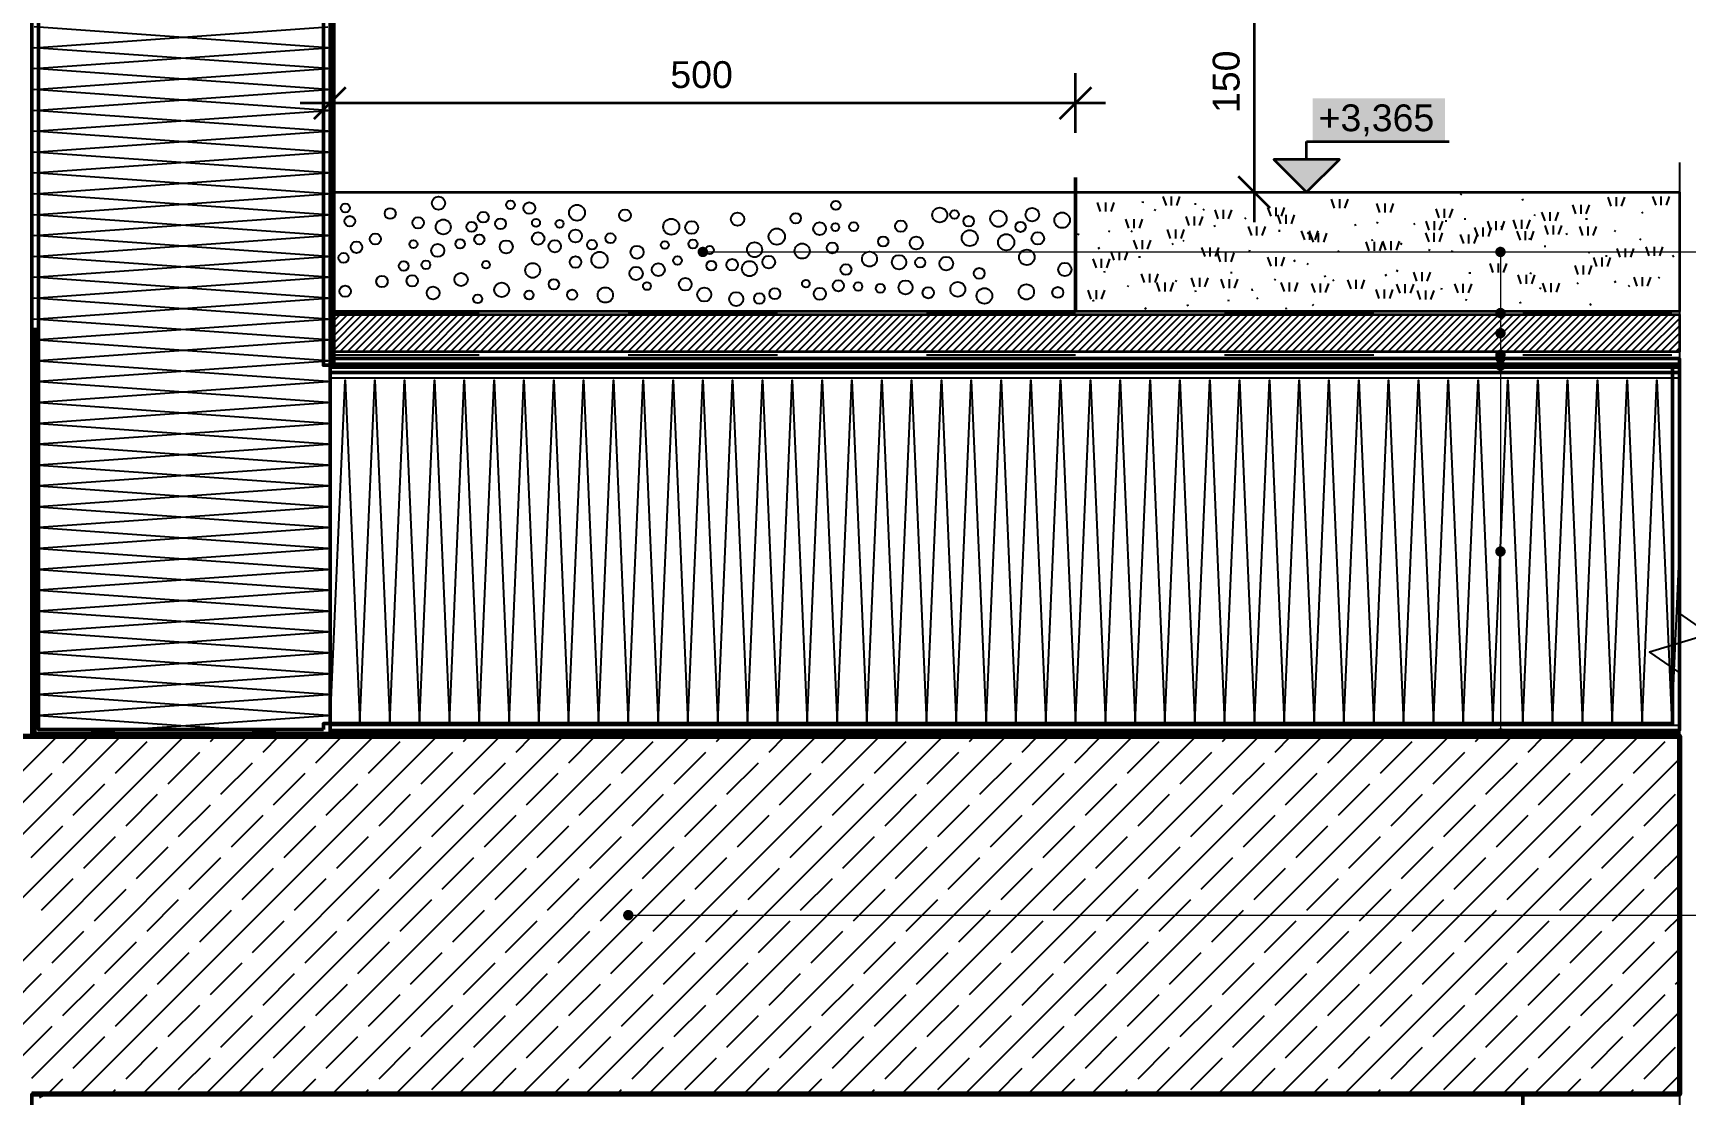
# Model space of a CAD drawing. Header units: metres. Extents: x -0.4 to 46.8, y -1.3 to 1.1.
# Drawn here: x 0.196 to 1.304, y -0.241 to 0.472 of the extents above; entities that cross this region are included whole.
import ezdxf

# ---------------------------------------------------------------- set-up
doc = ezdxf.new("R2010")
doc.units = ezdxf.units.M
for name, pattern in [('HYDRO_OKNA', [4.5, 1.5, -3]), ('KRESKOWA_DROBNA', [3.15, 2.1, -1.05]), ('PUNKTOWA_KROTKA', [6.3, 4.2, -1.05, 0, -1.05])]:
    doc.linetypes.add(name, pattern=pattern)
for name, color, linetype, lineweight, true_color in [('A-DET-HYDRO', 5, 'Continuous', 50, 0x1565c0), ('A-DET-IZOL', 30, 'Continuous', 35, 0xef6c00), ('A-DET-MEMBRANY', 8, 'PUNKTOWA_KROTKA', 25, 0x455a64), ('A-DET-PARO', 6, 'Continuous', 35, 0x7b1fa2)]:
    doc.layers.add(name, color=color, linetype=linetype, lineweight=lineweight, true_color=true_color)
for name, color, linetype, lineweight in [('A-DET-PRZERWA', 8, 'Continuous', 25), ('A-IZOL-WODNA', 5, 'Continuous', 100), ('A-KRESKOWANIE', 8, 'Continuous', 18), ('A-MASKA', 7, 'Continuous', 18), ('A-OPISY', 2, 'Continuous', 25), ('A-RZEDNE', 1, 'Continuous', 25), ('A-SCIANY-IZOL', 4, 'Continuous', 35), ('A-SCIANY-KONSTR', 7, 'Continuous', 50), ('A-WARSTWY', 8, 'Continuous', 25), ('A-WIDOK', 7, 'Continuous', 25), ('A-WYMIARY', 1, 'Continuous', 25)]:
    doc.layers.add(name, color=color, linetype=linetype, lineweight=lineweight)
doc.styles.add('PL_ARIAL', font='arial.ttf')

msp = doc.modelspace()

# ---------------------------------------------------------------- hatches: boundary and pattern name
at = {"layer": 'A-MASKA', "true_color": 0xffffff}
msp.add_hatch(color=7, dxfattribs=at).paths.add_polyline_path([(1.054, 0.398), (1.1427, 0.398), (1.1427, 0.428), (1.054, 0.428)])
at = {"layer": 'A-OPISY', "true_color": 0x000000}
for points in [[(0.6485, 0.325), (0.6484, 0.3259), (0.648, 0.3268), (0.6475, 0.3275), (0.6468, 0.328), (0.6459, 0.3284), (0.645, 0.3285), (0.6441, 0.3284), (0.6432, 0.328), (0.6425, 0.3275), (0.642, 0.3268), (0.6416, 0.3259), (0.6415, 0.325), (0.6416, 0.3241), (0.642, 0.3233), (0.6425, 0.3225), (0.6432, 0.322), (0.6441, 0.3216), (0.645, 0.3215), (0.6459, 0.3216), (0.6468, 0.322), (0.6475, 0.3225), (0.648, 0.3233), (0.6484, 0.3241)], [(1.1835, 0.325), (1.1834, 0.3259), (1.183, 0.3268), (1.1825, 0.3275), (1.1818, 0.328), (1.1809, 0.3284), (1.18, 0.3285), (1.1791, 0.3284), (1.1783, 0.328), (1.1775, 0.3275), (1.177, 0.3268), (1.1766, 0.3259), (1.1765, 0.325), (1.1766, 0.3241), (1.177, 0.3233), (1.1775, 0.3225), (1.1783, 0.322), (1.1791, 0.3216), (1.18, 0.3215), (1.1809, 0.3216), (1.1818, 0.322), (1.1825, 0.3225), (1.183, 0.3233), (1.1834, 0.3241)], [(1.1835, 0.284), (1.1834, 0.2849), (1.183, 0.2858), (1.1825, 0.2865), (1.1818, 0.287), (1.1809, 0.2874), (1.18, 0.2875), (1.1791, 0.2874), (1.1783, 0.287), (1.1775, 0.2865), (1.177, 0.2858), (1.1766, 0.2849), (1.1765, 0.284), (1.1766, 0.2831), (1.177, 0.2823), (1.1775, 0.2815), (1.1783, 0.281), (1.1791, 0.2806), (1.18, 0.2805), (1.1809, 0.2806), (1.1818, 0.281), (1.1825, 0.2815), (1.183, 0.2823), (1.1834, 0.2831)], [(1.1835, 0.2705), (1.1834, 0.2714), (1.183, 0.2722), (1.1825, 0.273), (1.1818, 0.2735), (1.1809, 0.2739), (1.18, 0.274), (1.1791, 0.2739), (1.1783, 0.2735), (1.1775, 0.273), (1.177, 0.2722), (1.1766, 0.2714), (1.1765, 0.2705), (1.1766, 0.2696), (1.177, 0.2688), (1.1775, 0.268), (1.1783, 0.2675), (1.1791, 0.2671), (1.18, 0.267), (1.1809, 0.2671), (1.1818, 0.2675), (1.1825, 0.268), (1.183, 0.2688), (1.1834, 0.2696)], [(1.1835, 0.256), (1.1834, 0.2569), (1.183, 0.2577), (1.1825, 0.2585), (1.1818, 0.259), (1.1809, 0.2594), (1.18, 0.2595), (1.1791, 0.2594), (1.1783, 0.259), (1.1775, 0.2585), (1.177, 0.2577), (1.1766, 0.2569), (1.1765, 0.256), (1.1766, 0.2551), (1.177, 0.2543), (1.1775, 0.2535), (1.1783, 0.253), (1.1791, 0.2526), (1.18, 0.2525), (1.1809, 0.2526), (1.1818, 0.253), (1.1825, 0.2535), (1.183, 0.2543), (1.1834, 0.2551)], [(1.1835, 0.2537), (1.1834, 0.2547), (1.183, 0.2555), (1.1825, 0.2562), (1.1818, 0.2568), (1.1809, 0.2571), (1.18, 0.2573), (1.1791, 0.2571), (1.1783, 0.2568), (1.1775, 0.2562), (1.177, 0.2555), (1.1766, 0.2547), (1.1765, 0.2537), (1.1766, 0.2528), (1.177, 0.252), (1.1775, 0.2513), (1.1783, 0.2507), (1.1791, 0.2504), (1.18, 0.2503), (1.1809, 0.2504), (1.1818, 0.2507), (1.1825, 0.2513), (1.183, 0.252), (1.1834, 0.2528)], [(1.1835, 0.2487), (1.1834, 0.2497), (1.183, 0.2505), (1.1825, 0.2512), (1.1818, 0.2518), (1.1809, 0.2521), (1.18, 0.2522), (1.1791, 0.2521), (1.1783, 0.2518), (1.1775, 0.2512), (1.177, 0.2505), (1.1766, 0.2497), (1.1765, 0.2487), (1.1766, 0.2478), (1.177, 0.247), (1.1775, 0.2463), (1.1783, 0.2457), (1.1791, 0.2454), (1.18, 0.2452), (1.1809, 0.2454), (1.1818, 0.2457), (1.1825, 0.2463), (1.183, 0.247), (1.1834, 0.2478)], [(1.1835, 0.124), (1.1834, 0.1249), (1.183, 0.1258), (1.1825, 0.1265), (1.1818, 0.127), (1.1809, 0.1274), (1.18, 0.1275), (1.1791, 0.1274), (1.1783, 0.127), (1.1775, 0.1265), (1.177, 0.1258), (1.1766, 0.1249), (1.1765, 0.124), (1.1766, 0.1231), (1.177, 0.1222), (1.1775, 0.1215), (1.1783, 0.121), (1.1791, 0.1206), (1.18, 0.1205), (1.1809, 0.1206), (1.1818, 0.121), (1.1825, 0.1215), (1.183, 0.1222), (1.1834, 0.1231)], [(1.1835, 0.002), (1.1834, 0.0029), (1.183, 0.0037), (1.1825, 0.0045), (1.1818, 0.005), (1.1809, 0.0054), (1.18, 0.0055), (1.1791, 0.0054), (1.1783, 0.005), (1.1775, 0.0045), (1.177, 0.0037), (1.1766, 0.0029), (1.1765, 0.002), (1.1766, 0.0011), (1.177, 0.0002), (1.1775, -0.0005), (1.1783, -0.001), (1.1791, -0.0014), (1.18, -0.0015), (1.1809, -0.0014), (1.1818, -0.001), (1.1825, -0.0005), (1.183, 0.0002), (1.1834, 0.0011)], [(0.5985, -0.12), (0.5984, -0.1191), (0.598, -0.1182), (0.5975, -0.1175), (0.5968, -0.117), (0.5959, -0.1166), (0.595, -0.1165), (0.5941, -0.1166), (0.5932, -0.117), (0.5925, -0.1175), (0.592, -0.1182), (0.5916, -0.1191), (0.5915, -0.12), (0.5916, -0.1209), (0.592, -0.1217), (0.5925, -0.1225), (0.5932, -0.123), (0.5941, -0.1234), (0.595, -0.1235), (0.5959, -0.1234), (0.5968, -0.123), (0.5975, -0.1225), (0.598, -0.1217), (0.5984, -0.1209)]]:
    msp.add_hatch(color=7, dxfattribs=at).paths.add_polyline_path(points)
at = {"layer": 'A-RZEDNE', "true_color": 0x000000}
msp.add_hatch(color=7, dxfattribs=at).paths.add_polyline_path([(1.05, 0.365), (1.072, 0.387), (1.028, 0.387)])

# ---------------------------------------------------------------- linework, layer by layer
at = {"layer": 'A-DET-HYDRO', "linetype": 'Continuous', "lineweight": 70, "ltscale": 0.01, "true_color": 0x1565c0, "flags": 128}
msp.add_lwpolyline([(1.3, 0.2487), (0.397, 0.2487), (0.397, 0.515)], dxfattribs=at)
at = {"layer": 'A-DET-IZOL', "lineweight": 50, "ltscale": 0.01, "true_color": 0xef6c00}
msp.add_lwpolyline([(0.3905, 0.0045), (0.1995, 0.0045), (0.1995, 0.9955), (0.3905, 0.9955), (0.3905, 0.249), (1.2955, 0.249), (1.2955, 0.0085), (0.3905, 0.0085)], close=True, dxfattribs=at)
at = {"layer": 'A-DET-MEMBRANY', "linetype": 'KRESKOWA_DROBNA', "lineweight": 25, "ltscale": 0.01, "true_color": 0x757575, "flags": 128}
for points in [[(0.395, 0.284), (1.3, 0.284)], [(0.395, 0.256), (1.3, 0.256)], [(0.395, 0.2537), (1.3, 0.2537)]]:
    msp.add_lwpolyline(points, dxfattribs=at)
at = {"layer": 'A-DET-PARO', "linetype": 'Continuous', "lineweight": 50, "ltscale": 0.01, "true_color": 0x7b1fa2, "flags": 128}
for points in [[(1.3, 0.002), (0.197, 0.002), (0.197, 0.274)], [(0.395, 0.002), (1.3, 0.002)]]:
    msp.add_lwpolyline(points, dxfattribs=at)
at = {"layer": 'A-DET-PRZERWA', "lineweight": 25, "ltscale": 0.01, "true_color": 0x000000}
msp.add_lwpolyline([(1.3, 0.385), (1.3, 0.0825), (1.32, 0.0685), (1.28, 0.0565), (1.3, 0.0425), (1.3, -0.26)], dxfattribs=at)
at = {"layer": 'A-IZOL-WODNA', "lineweight": 100, "ltscale": 0.01, "true_color": 0x000000}
msp.add_lwpolyline([(0.395, 0.2487), (1.3, 0.2487)], dxfattribs=at)
at = {"layer": 'A-IZOL-WODNA', "linetype": 'HYDRO_OKNA', "lineweight": 50, "ltscale": 0.01, "true_color": 0xffffff, "flags": 128}
msp.add_lwpolyline([(0.395, 0.2487), (1.3, 0.2487)], dxfattribs=at)
at = {"layer": 'A-KRESKOWANIE', "lineweight": 25, "ltscale": 0.01}
for points in [[(0.3935, 0), (0.1965, 0.014), (0.3935, 0.028), (0.1965, 0.042), (0.3935, 0.056), (0.1965, 0.07), (0.3935, 0.084), (0.1965, 0.098), (0.3935, 0.112), (0.1965, 0.126), (0.3935, 0.14), (0.1965, 0.154), (0.3935, 0.168), (0.1965, 0.182), (0.3935, 0.196), (0.1965, 0.21), (0.3935, 0.224), (0.1965, 0.238), (0.3935, 0.252), (0.1965, 0.266), (0.3935, 0.28), (0.1965, 0.294), (0.3935, 0.308), (0.1965, 0.322), (0.3935, 0.336), (0.1965, 0.35), (0.3935, 0.364), (0.1965, 0.378), (0.3935, 0.392), (0.1965, 0.406), (0.3935, 0.42), (0.1965, 0.434), (0.3935, 0.448), (0.1965, 0.462), (0.3935, 0.476)], [(0.1965, 0), (0.3935, 0.014), (0.1965, 0.028), (0.3935, 0.042), (0.1965, 0.056), (0.3935, 0.07), (0.1965, 0.084), (0.3935, 0.098), (0.1965, 0.112), (0.3935, 0.126), (0.1965, 0.14), (0.3935, 0.154), (0.1965, 0.168), (0.3935, 0.182), (0.1965, 0.196), (0.3935, 0.21), (0.1965, 0.224), (0.3935, 0.238), (0.1965, 0.252), (0.3935, 0.266), (0.1965, 0.28), (0.3935, 0.294), (0.1965, 0.308), (0.3935, 0.322), (0.1965, 0.336), (0.3935, 0.35), (0.1965, 0.364), (0.3935, 0.378), (0.1965, 0.392), (0.3935, 0.406), (0.1965, 0.42), (0.3935, 0.434), (0.1965, 0.448), (0.3935, 0.462), (0.1965, 0.476)], [(0.9118, 0.3522), (0.9097, 0.3582)], [(0.9153, 0.3522), (0.9153, 0.3582)], [(0.9188, 0.3522), (0.9209, 0.3582)], [(0.9407, 0.3581), (0.9395, 0.3584)], [(0.9559, 0.3561), (0.9538, 0.3621)], [(0.9594, 0.3561), (0.9594, 0.3621)], [(0.9629, 0.3561), (0.965, 0.3621)], [(0.9754, 0.3566), (0.9755, 0.3578)], [(1.0261, 0.3489), (1.024, 0.3549)], [(1.0296, 0.3489), (1.0296, 0.3549)], [(1.0331, 0.3489), (1.0352, 0.3549)], [(1.0687, 0.3544), (1.0666, 0.3604)], [(1.0722, 0.3544), (1.0722, 0.3604)], [(1.0757, 0.3544), (1.0778, 0.3604)], [(1.0992, 0.3514), (1.0971, 0.3574)], [(1.1027, 0.3514), (1.1027, 0.3574)], [(1.1062, 0.3514), (1.1083, 0.3574)], [(1.1542, 0.3632), (1.1533, 0.364)], [(1.1952, 0.3596), (1.1947, 0.3607)], [(1.2306, 0.3506), (1.2285, 0.3566)], [(1.2341, 0.3506), (1.2341, 0.3566)], [(1.2376, 0.3506), (1.2397, 0.3566)], [(1.2543, 0.3557), (1.2522, 0.3617)], [(1.2578, 0.3557), (1.2578, 0.3617)], [(1.2613, 0.3557), (1.2634, 0.3617)], [(1.2844, 0.3563), (1.2823, 0.3623)], [(1.2879, 0.3563), (1.2879, 0.3623)], [(1.2914, 0.3563), (1.2935, 0.3623)], [(0.9308, 0.341), (0.9287, 0.347)], [(0.9343, 0.341), (0.9343, 0.347)], [(0.9378, 0.341), (0.9399, 0.347)], [(0.9489, 0.3528), (0.9478, 0.3532)], [(0.9712, 0.3427), (0.9691, 0.3487)], [(0.9747, 0.3427), (0.9747, 0.3487)], [(0.9782, 0.3427), (0.9803, 0.3487)], [(0.9814, 0.3528), (0.9805, 0.3537)], [(0.9907, 0.3473), (0.9886, 0.3533)], [(0.9942, 0.3473), (0.9942, 0.3533)], [(0.9977, 0.3473), (0.9998, 0.3533)], [(1.0094, 0.347), (1.0085, 0.3479)], [(1.0328, 0.3439), (1.0307, 0.3499)], [(1.0363, 0.3439), (1.0363, 0.3499)], [(1.0398, 0.3439), (1.0419, 0.3499)], [(1.0974, 0.344), (1.0978, 0.3451)], [(1.1218, 0.3435), (1.1228, 0.3441)], [(1.1322, 0.3396), (1.1301, 0.3456)], [(1.1357, 0.3396), (1.1357, 0.3456)], [(1.1389, 0.3479), (1.1368, 0.3539)], [(1.1392, 0.3396), (1.1413, 0.3456)], [(1.1424, 0.3479), (1.1424, 0.3539)], [(1.1435, 0.3452), (1.1437, 0.3464)], [(1.1459, 0.3479), (1.148, 0.3539)], [(1.1568, 0.347), (1.1556, 0.3471)], [(1.1736, 0.3397), (1.1715, 0.3457)], [(1.1771, 0.3397), (1.1771, 0.3457)], [(1.1806, 0.3397), (1.1827, 0.3457)], [(1.1908, 0.3405), (1.1887, 0.3465)], [(1.1943, 0.3405), (1.1943, 0.3465)], [(1.1978, 0.3405), (1.1999, 0.3465)], [(1.2028, 0.3492), (1.2034, 0.3502)], [(1.2099, 0.3458), (1.2078, 0.3518)], [(1.2134, 0.3458), (1.2134, 0.3518)], [(1.2169, 0.3458), (1.219, 0.3518)], [(1.2383, 0.3471), (1.2371, 0.3471)], [(1.2756, 0.3508), (1.2749, 0.3517)], [(0.8968, 0.3362), (0.8973, 0.3373)], [(0.9181, 0.3384), (0.9171, 0.339)], [(0.9333, 0.3386), (0.9322, 0.3391)], [(0.9363, 0.3269), (0.9342, 0.3329)], [(0.9398, 0.3269), (0.9398, 0.3329)], [(0.9433, 0.3269), (0.9454, 0.3329)], [(0.9588, 0.334), (0.9567, 0.34)], [(0.9623, 0.334), (0.9623, 0.34)], [(0.9658, 0.334), (0.9679, 0.34)], [(0.9679, 0.3319), (0.9671, 0.3327)], [(0.9886, 0.3418), (0.9882, 0.3429)], [(1.0132, 0.3361), (1.0111, 0.3421)], [(1.0167, 0.3361), (1.0167, 0.3421)], [(1.0202, 0.3361), (1.0223, 0.3421)], [(1.0318, 0.3386), (1.0317, 0.3398)], [(1.0487, 0.3331), (1.0466, 0.3391)], [(1.0508, 0.3372), (1.0514, 0.3383)], [(1.0522, 0.3331), (1.0522, 0.3391)], [(1.0545, 0.3316), (1.0524, 0.3376)], [(1.0557, 0.3331), (1.0578, 0.3391)], [(1.058, 0.3316), (1.058, 0.3376)], [(1.0615, 0.3316), (1.0636, 0.3376)], [(1.0831, 0.3426), (1.0825, 0.3437)], [(1.0934, 0.333), (1.0946, 0.3332)], [(1.1321, 0.3318), (1.13, 0.3378)], [(1.1356, 0.3318), (1.1356, 0.3378)], [(1.1391, 0.3318), (1.1412, 0.3378)], [(1.1554, 0.3306), (1.1533, 0.3366)], [(1.1589, 0.3306), (1.1589, 0.3366)], [(1.1624, 0.3306), (1.1645, 0.3366)], [(1.165, 0.3354), (1.1629, 0.3414)], [(1.1685, 0.3354), (1.1685, 0.3414)], [(1.172, 0.3354), (1.1741, 0.3414)], [(1.1802, 0.3418), (1.1812, 0.3423)], [(1.1934, 0.333), (1.1913, 0.339)], [(1.1969, 0.333), (1.1969, 0.339)], [(1.1994, 0.3334), (1.1997, 0.3345)], [(1.2004, 0.333), (1.2025, 0.339)], [(1.212, 0.3367), (1.2099, 0.3427)], [(1.2155, 0.3367), (1.2155, 0.3427)], [(1.219, 0.3367), (1.2211, 0.3427)], [(1.2238, 0.337), (1.2249, 0.3374)], [(1.2353, 0.336), (1.2332, 0.342)], [(1.2388, 0.336), (1.2388, 0.342)], [(1.2423, 0.336), (1.2444, 0.342)], [(1.2565, 0.3387), (1.2572, 0.3397)], [(1.2736, 0.3331), (1.2742, 0.3341)], [(0.9102, 0.3274), (0.9112, 0.328)], [(0.921, 0.3194), (0.9189, 0.3254)], [(0.9245, 0.3194), (0.9245, 0.3254)], [(0.928, 0.3194), (0.9301, 0.3254)], [(0.9373, 0.3218), (0.9385, 0.3218)], [(0.9597, 0.33), (0.9607, 0.3307)], [(0.9819, 0.322), (0.9798, 0.328)], [(0.9854, 0.322), (0.9854, 0.328)], [(0.9889, 0.322), (0.991, 0.328)], [(0.9923, 0.3184), (0.9902, 0.3244)], [(0.9905, 0.3246), (0.9915, 0.3253)], [(0.9958, 0.3184), (0.9958, 0.3244)], [(0.9993, 0.3184), (1.0014, 0.3244)], [(1.0117, 0.3252), (1.0119, 0.3264)], [(1.0261, 0.3155), (1.024, 0.3215)], [(1.0296, 0.3155), (1.0296, 0.3215)], [(1.0331, 0.3155), (1.0352, 0.3215)], [(1.0709, 0.325), (1.0716, 0.326)], [(1.092, 0.3257), (1.0899, 0.3317)], [(1.0955, 0.3257), (1.0955, 0.3317)], [(1.099, 0.3257), (1.1011, 0.3317)], [(1.1032, 0.3263), (1.1011, 0.3323)], [(1.1067, 0.3263), (1.1067, 0.3323)], [(1.1102, 0.3263), (1.1123, 0.3323)], [(1.114, 0.33), (1.113, 0.3307)], [(1.1328, 0.326), (1.1318, 0.3265)], [(1.1474, 0.3248), (1.1478, 0.3259)], [(1.1824, 0.3255), (1.1817, 0.3265)], [(1.2105, 0.3286), (1.2093, 0.3287)], [(1.2395, 0.3241), (1.2398, 0.3252)], [(1.2504, 0.3224), (1.2516, 0.3224)], [(1.2604, 0.3214), (1.2583, 0.3274)], [(1.2639, 0.3214), (1.2639, 0.3274)], [(1.2674, 0.3214), (1.2695, 0.3274)], [(1.2798, 0.3224), (1.2777, 0.3284)], [(1.2833, 0.3224), (1.2833, 0.3284)], [(1.2868, 0.3224), (1.2889, 0.3284)], [(1.2962, 0.3216), (1.2955, 0.3226)], [(0.909, 0.3143), (0.9069, 0.3203)], [(0.9125, 0.3143), (0.9125, 0.3203)], [(0.9146, 0.311), (0.9145, 0.3122)], [(0.916, 0.3143), (0.9181, 0.3203)], [(0.9989, 0.3111), (1.0001, 0.3113)], [(1.0414, 0.3189), (1.0425, 0.3194)], [(1.0513, 0.3166), (1.0503, 0.3172)], [(1.1106, 0.3118), (1.1111, 0.3129)], [(1.1239, 0.3054), (1.1218, 0.3114)], [(1.1274, 0.3054), (1.1274, 0.3114)], [(1.1309, 0.3054), (1.133, 0.3114)], [(1.1601, 0.3107), (1.1589, 0.3108)], [(1.1751, 0.3113), (1.173, 0.3173)], [(1.174, 0.3124), (1.1752, 0.3124)], [(1.1786, 0.3113), (1.1786, 0.3173)], [(1.1821, 0.3113), (1.1842, 0.3173)], [(1.2001, 0.3101), (1.2006, 0.3112)], [(1.2322, 0.3098), (1.2301, 0.3158)], [(1.2357, 0.3098), (1.2357, 0.3158)], [(1.2392, 0.3098), (1.2413, 0.3158)], [(1.2447, 0.3153), (1.2426, 0.3213)], [(1.2482, 0.3153), (1.2482, 0.3213)], [(1.2517, 0.3153), (1.2538, 0.3213)], [(0.93, 0.3015), (0.9306, 0.3025)], [(0.9413, 0.3044), (0.9392, 0.3104)], [(0.9448, 0.3044), (0.9448, 0.3104)], [(0.9483, 0.3044), (0.9504, 0.3104)], [(0.9516, 0.2984), (0.9495, 0.3044)], [(0.9551, 0.2984), (0.9551, 0.3044)], [(0.9586, 0.2984), (0.9607, 0.3044)], [(0.9623, 0.305), (0.9628, 0.3061)], [(0.9748, 0.3016), (0.9727, 0.3076)], [(0.9783, 0.3016), (0.9783, 0.3076)], [(0.9818, 0.3016), (0.9839, 0.3076)], [(0.9947, 0.3007), (0.9926, 0.3067)], [(0.9982, 0.3007), (0.9982, 0.3067)], [(1.0017, 0.3007), (1.0038, 0.3067)], [(1.0136, 0.299), (1.0135, 0.3002)], [(1.0294, 0.306), (1.0285, 0.3067)], [(1.0351, 0.2985), (1.033, 0.3045)], [(1.0386, 0.2985), (1.0386, 0.3045)], [(1.0421, 0.2985), (1.0442, 0.3045)], [(1.0557, 0.2978), (1.0536, 0.3038)], [(1.0592, 0.2978), (1.0592, 0.3038)], [(1.0626, 0.308), (1.0621, 0.3091)], [(1.0627, 0.2978), (1.0648, 0.3038)], [(1.0683, 0.3054), (1.0675, 0.3063)], [(1.0798, 0.3003), (1.0777, 0.3063)], [(1.0833, 0.3003), (1.0833, 0.3063)], [(1.0868, 0.3003), (1.0889, 0.3063)], [(1.0987, 0.2938), (1.0966, 0.2998)], [(1.1022, 0.2938), (1.1022, 0.2998)], [(1.1036, 0.3088), (1.103, 0.3099)], [(1.1057, 0.2938), (1.1078, 0.2998)], [(1.1127, 0.2974), (1.1106, 0.3034)], [(1.1162, 0.2974), (1.1162, 0.3034)], [(1.1197, 0.2974), (1.1218, 0.3034)], [(1.1404, 0.2998), (1.1406, 0.301)], [(1.1516, 0.2976), (1.1495, 0.3036)], [(1.1551, 0.2976), (1.1551, 0.3036)], [(1.1586, 0.2976), (1.1607, 0.3036)], [(1.194, 0.3036), (1.1919, 0.3096)], [(1.1975, 0.3036), (1.1975, 0.3096)], [(1.201, 0.3036), (1.2031, 0.3096)], [(1.2066, 0.3001), (1.2072, 0.3012)], [(1.2105, 0.2981), (1.2084, 0.3041)], [(1.214, 0.2981), (1.214, 0.3041)], [(1.2175, 0.2981), (1.2196, 0.3041)], [(1.2323, 0.3034), (1.2315, 0.3042)], [(1.2573, 0.3042), (1.2567, 0.3053)], [(1.2667, 0.3015), (1.266, 0.3024)], [(1.2717, 0.302), (1.2696, 0.308)], [(1.2752, 0.302), (1.2752, 0.308)], [(1.2787, 0.302), (1.2808, 0.308)], [(1.287, 0.3072), (1.2861, 0.308)], [(0.9055, 0.2933), (0.9034, 0.2993)], [(0.9072, 0.2917), (0.9068, 0.2928)], [(0.909, 0.2933), (0.909, 0.2993)], [(0.9125, 0.2933), (0.9146, 0.2993)], [(0.9696, 0.289), (0.9707, 0.2895)], [(0.9756, 0.298), (0.9755, 0.2992)], [(0.9979, 0.2918), (0.9977, 0.2929)], [(1.0166, 0.2935), (1.0176, 0.2941)], [(1.054, 0.2891), (1.0549, 0.2899)], [(1.1264, 0.2931), (1.1243, 0.2991)], [(1.1299, 0.2931), (1.1299, 0.2991)], [(1.1334, 0.2931), (1.1355, 0.2991)], [(1.1576, 0.2926), (1.1565, 0.2929)], [(1.1928, 0.2908), (1.1939, 0.2912)], [(1.2408, 0.2891), (1.24, 0.2901)], [(0.395, 0.2614), (0.4166, 0.283)], [(0.395, 0.2663), (0.4117, 0.283)], [(0.395, 0.2713), (0.4067, 0.283)], [(0.395, 0.2762), (0.4018, 0.283)], [(0.395, 0.2812), (0.3968, 0.283)], [(0.3966, 0.258), (0.4216, 0.283)], [(0.4015, 0.258), (0.4265, 0.283)], [(0.4065, 0.258), (0.4315, 0.283)], [(0.4114, 0.258), (0.4364, 0.283)], [(0.4164, 0.258), (0.4414, 0.283)], [(0.4213, 0.258), (0.4463, 0.283)], [(0.4263, 0.258), (0.4513, 0.283)], [(0.4312, 0.258), (0.4562, 0.283)], [(0.4362, 0.258), (0.4612, 0.283)], [(0.4411, 0.258), (0.4661, 0.283)], [(0.4461, 0.258), (0.4711, 0.283)], [(0.451, 0.258), (0.476, 0.283)], [(0.456, 0.258), (0.481, 0.283)], [(0.4609, 0.258), (0.4859, 0.283)], [(0.4659, 0.258), (0.4909, 0.283)], [(0.4708, 0.258), (0.4958, 0.283)], [(0.4758, 0.258), (0.5008, 0.283)], [(0.4807, 0.258), (0.5057, 0.283)], [(0.4857, 0.258), (0.5107, 0.283)], [(0.4906, 0.258), (0.5156, 0.283)], [(0.4956, 0.258), (0.5206, 0.283)], [(0.5005, 0.258), (0.5255, 0.283)], [(0.5055, 0.258), (0.5305, 0.283)], [(0.5104, 0.258), (0.5354, 0.283)], [(0.5154, 0.258), (0.5404, 0.283)], [(0.5203, 0.258), (0.5453, 0.283)], [(0.5253, 0.258), (0.5503, 0.283)], [(0.5302, 0.258), (0.5552, 0.283)], [(0.5352, 0.258), (0.5602, 0.283)], [(0.5401, 0.258), (0.5651, 0.283)], [(0.5451, 0.258), (0.5701, 0.283)], [(0.55, 0.258), (0.575, 0.283)], [(0.555, 0.258), (0.58, 0.283)], [(0.5599, 0.258), (0.5849, 0.283)], [(0.5649, 0.258), (0.5899, 0.283)], [(0.5698, 0.258), (0.5948, 0.283)], [(0.5748, 0.258), (0.5998, 0.283)], [(0.5797, 0.258), (0.6047, 0.283)], [(0.5847, 0.258), (0.6097, 0.283)], [(0.5896, 0.258), (0.6146, 0.283)], [(0.5946, 0.258), (0.6196, 0.283)], [(0.5995, 0.258), (0.6245, 0.283)], [(0.6045, 0.258), (0.6295, 0.283)], [(0.6094, 0.258), (0.6344, 0.283)], [(0.6144, 0.258), (0.6394, 0.283)], [(0.6193, 0.258), (0.6443, 0.283)], [(0.6243, 0.258), (0.6493, 0.283)], [(0.6292, 0.258), (0.6542, 0.283)], [(0.6342, 0.258), (0.6592, 0.283)], [(0.6391, 0.258), (0.6641, 0.283)], [(0.6441, 0.258), (0.6691, 0.283)], [(0.649, 0.258), (0.674, 0.283)], [(0.654, 0.258), (0.679, 0.283)], [(0.6589, 0.258), (0.6839, 0.283)], [(0.6639, 0.258), (0.6889, 0.283)], [(0.6688, 0.258), (0.6938, 0.283)], [(0.6738, 0.258), (0.6988, 0.283)], [(0.6787, 0.258), (0.7037, 0.283)], [(0.6837, 0.258), (0.7087, 0.283)], [(0.6886, 0.258), (0.7136, 0.283)], [(0.6936, 0.258), (0.7186, 0.283)], [(0.6985, 0.258), (0.7235, 0.283)], [(0.7035, 0.258), (0.7285, 0.283)], [(0.7084, 0.258), (0.7334, 0.283)], [(0.7134, 0.258), (0.7384, 0.283)], [(0.7183, 0.258), (0.7433, 0.283)], [(0.7233, 0.258), (0.7483, 0.283)], [(0.7282, 0.258), (0.7532, 0.283)], [(0.7332, 0.258), (0.7582, 0.283)], [(0.7381, 0.258), (0.7631, 0.283)], [(0.7431, 0.258), (0.7681, 0.283)], [(0.748, 0.258), (0.773, 0.283)], [(0.753, 0.258), (0.778, 0.283)], [(0.7579, 0.258), (0.7829, 0.283)], [(0.7629, 0.258), (0.7879, 0.283)], [(0.7678, 0.258), (0.7928, 0.283)], [(0.7728, 0.258), (0.7978, 0.283)], [(0.7777, 0.258), (0.8027, 0.283)], [(0.7827, 0.258), (0.8077, 0.283)], [(0.7876, 0.258), (0.8126, 0.283)], [(0.7926, 0.258), (0.8176, 0.283)], [(0.7975, 0.258), (0.8225, 0.283)], [(0.8025, 0.258), (0.8275, 0.283)], [(0.8074, 0.258), (0.8324, 0.283)], [(0.8124, 0.258), (0.8374, 0.283)], [(0.8173, 0.258), (0.8423, 0.283)], [(0.8223, 0.258), (0.8473, 0.283)], [(0.8272, 0.258), (0.8522, 0.283)], [(0.8322, 0.258), (0.8572, 0.283)], [(0.8371, 0.258), (0.8621, 0.283)], [(0.8421, 0.258), (0.8671, 0.283)], [(0.847, 0.258), (0.872, 0.283)], [(0.852, 0.258), (0.877, 0.283)], [(0.8569, 0.258), (0.8819, 0.283)], [(0.8619, 0.258), (0.8869, 0.283)], [(0.8668, 0.258), (0.8918, 0.283)], [(0.8718, 0.258), (0.8968, 0.283)], [(0.8767, 0.258), (0.9017, 0.283)], [(0.8817, 0.258), (0.9067, 0.283)], [(0.8866, 0.258), (0.9116, 0.283)], [(0.8916, 0.258), (0.9166, 0.283)], [(0.8965, 0.258), (0.9215, 0.283)], [(0.9015, 0.258), (0.9265, 0.283)], [(0.9064, 0.258), (0.9314, 0.283)], [(0.9114, 0.258), (0.9364, 0.283)], [(0.9163, 0.258), (0.9413, 0.283)], [(0.9213, 0.258), (0.9463, 0.283)], [(0.9262, 0.258), (0.9512, 0.283)], [(0.9312, 0.258), (0.9562, 0.283)], [(0.9361, 0.258), (0.9611, 0.283)], [(0.9411, 0.258), (0.9661, 0.283)], [(0.9414, 0.2869), (0.9426, 0.2874)], [(0.946, 0.258), (0.971, 0.283)], [(0.951, 0.258), (0.976, 0.283)], [(0.9559, 0.258), (0.9809, 0.283)], [(0.9609, 0.258), (0.9859, 0.283)], [(0.9658, 0.258), (0.9908, 0.283)], [(0.9708, 0.258), (0.9958, 0.283)], [(0.9757, 0.258), (1.0007, 0.283)], [(0.9807, 0.258), (1.0057, 0.283)], [(0.9856, 0.258), (1.0106, 0.283)], [(0.9906, 0.258), (1.0156, 0.283)], [(0.9955, 0.258), (1.0205, 0.283)], [(1.0005, 0.258), (1.0255, 0.283)], [(1.0054, 0.258), (1.0304, 0.283)], [(1.0104, 0.258), (1.0354, 0.283)], [(1.0153, 0.258), (1.0403, 0.283)], [(1.0203, 0.258), (1.0453, 0.283)], [(1.0252, 0.258), (1.0502, 0.283)], [(1.0302, 0.258), (1.0552, 0.283)], [(1.0351, 0.258), (1.0601, 0.283)], [(1.0359, 0.2871), (1.037, 0.2873)], [(1.0401, 0.258), (1.0651, 0.283)], [(1.045, 0.258), (1.07, 0.283)], [(1.05, 0.258), (1.075, 0.283)], [(1.0549, 0.258), (1.0799, 0.283)], [(1.0599, 0.258), (1.0849, 0.283)], [(1.0648, 0.258), (1.0898, 0.283)], [(1.0698, 0.258), (1.0948, 0.283)], [(1.0747, 0.258), (1.0997, 0.283)], [(1.0797, 0.258), (1.1047, 0.283)], [(1.0846, 0.258), (1.1096, 0.283)], [(1.0896, 0.258), (1.1146, 0.283)], [(1.0945, 0.258), (1.1195, 0.283)], [(1.0995, 0.258), (1.1245, 0.283)], [(1.1044, 0.258), (1.1294, 0.283)], [(1.1094, 0.258), (1.1344, 0.283)], [(1.1143, 0.258), (1.1393, 0.283)], [(1.1193, 0.258), (1.1443, 0.283)], [(1.1242, 0.258), (1.1492, 0.283)], [(1.1292, 0.258), (1.1542, 0.283)], [(1.1341, 0.258), (1.1591, 0.283)], [(1.1391, 0.258), (1.1641, 0.283)], [(1.144, 0.258), (1.169, 0.283)], [(1.149, 0.258), (1.174, 0.283)], [(1.1539, 0.258), (1.1789, 0.283)], [(1.1589, 0.258), (1.1839, 0.283)], [(1.1638, 0.258), (1.1888, 0.283)], [(1.1688, 0.258), (1.1938, 0.283)], [(1.1737, 0.258), (1.1987, 0.283)], [(1.1787, 0.258), (1.2037, 0.283)], [(1.1836, 0.258), (1.2086, 0.283)], [(1.1886, 0.258), (1.2136, 0.283)], [(1.1935, 0.258), (1.2185, 0.283)], [(1.1985, 0.258), (1.2235, 0.283)], [(1.2034, 0.258), (1.2284, 0.283)], [(1.2084, 0.258), (1.2334, 0.283)], [(1.2133, 0.258), (1.2383, 0.283)], [(1.2183, 0.258), (1.2433, 0.283)], [(1.2232, 0.258), (1.2482, 0.283)], [(1.2282, 0.258), (1.2532, 0.283)], [(1.2331, 0.258), (1.2581, 0.283)], [(1.238, 0.258), (1.263, 0.283)], [(1.243, 0.258), (1.268, 0.283)], [(1.2479, 0.258), (1.2729, 0.283)], [(1.2529, 0.258), (1.2779, 0.283)], [(1.2578, 0.258), (1.2828, 0.283)], [(1.2628, 0.258), (1.2878, 0.283)], [(1.2677, 0.258), (1.2927, 0.283)], [(1.2727, 0.258), (1.2977, 0.283)], [(1.2776, 0.258), (1.3, 0.2804)], [(1.2826, 0.258), (1.3, 0.2754)], [(1.2875, 0.258), (1.3, 0.2705)], [(1.2925, 0.258), (1.3, 0.2655)], [(1.2974, 0.258), (1.3, 0.2606)], [(0.395, 0.2405), (1.3, 0.2405)], [(0.395, 0.009), (0.405, 0.239), (0.415, 0.009), (0.425, 0.239), (0.435, 0.009), (0.445, 0.239), (0.455, 0.009), (0.465, 0.239), (0.475, 0.009), (0.485, 0.239), (0.495, 0.009), (0.505, 0.239), (0.515, 0.009), (0.525, 0.239), (0.535, 0.009), (0.545, 0.239), (0.555, 0.009), (0.565, 0.239), (0.575, 0.009), (0.585, 0.239), (0.595, 0.009), (0.605, 0.239), (0.615, 0.009), (0.625, 0.239), (0.635, 0.009), (0.645, 0.239), (0.655, 0.009), (0.665, 0.239), (0.675, 0.009), (0.685, 0.239), (0.695, 0.009), (0.705, 0.239), (0.715, 0.009), (0.725, 0.239), (0.735, 0.009), (0.745, 0.239), (0.755, 0.009), (0.765, 0.239), (0.775, 0.009), (0.785, 0.239), (0.795, 0.009), (0.805, 0.239), (0.815, 0.009), (0.825, 0.239), (0.835, 0.009), (0.845, 0.239), (0.855, 0.009), (0.865, 0.239), (0.875, 0.009), (0.885, 0.239), (0.895, 0.009), (0.905, 0.239), (0.915, 0.009), (0.925, 0.239), (0.935, 0.009), (0.945, 0.239), (0.955, 0.009), (0.965, 0.239), (0.975, 0.009), (0.985, 0.239), (0.995, 0.009), (1.005, 0.239), (1.015, 0.009), (1.025, 0.239), (1.035, 0.009), (1.045, 0.239), (1.055, 0.009), (1.065, 0.239), (1.075, 0.009), (1.085, 0.239), (1.095, 0.009), (1.105, 0.239), (1.115, 0.009), (1.125, 0.239), (1.135, 0.009), (1.145, 0.239), (1.155, 0.009), (1.165, 0.239), (1.175, 0.009), (1.185, 0.239), (1.195, 0.009), (1.205, 0.239), (1.215, 0.009), (1.225, 0.239), (1.235, 0.009), (1.245, 0.239), (1.255, 0.009), (1.265, 0.239), (1.275, 0.009), (1.285, 0.239), (1.295, 0.009), (1.3, 0.124)], [(-0.0079, -0.22), (0.2121, 0)], [(0.0346, -0.22), (0.2546, 0)], [(0.077, -0.22), (0.297, 0)], [(0.1194, -0.22), (0.3394, 0)], [(0.1618, -0.22), (0.3818, 0)], [(0.195, -0.2293), (0.4243, 0)], [(0.2157, -0.0177), (0.2333, 0)], [(0.2267, -0.24), (0.4667, 0)], [(0.2691, -0.24), (0.5091, 0)], [(0.3115, -0.24), (0.5515, 0)], [(0.3147, -0.0035), (0.3182, 0)], [(0.35, -0.0106), (0.3606, 0)], [(0.354, -0.24), (0.594, 0)], [(0.3854, -0.0177), (0.4031, 0)], [(0.395, 0.0075), (1.3, 0.0075)], [(0.3964, -0.24), (0.6364, 0)], [(0.4388, -0.24), (0.6788, 0)], [(0.4812, -0.24), (0.7212, 0)], [(0.4844, -0.0035), (0.4879, 0)], [(0.5197, -0.0106), (0.5303, 0)], [(0.5237, -0.24), (0.7637, 0)], [(0.5551, -0.0177), (0.5728, 0)], [(0.5661, -0.24), (0.8061, 0)], [(0.6085, -0.24), (0.8485, 0)], [(0.651, -0.24), (0.891, 0)], [(0.6541, -0.0035), (0.6576, 0)], [(0.6894, -0.0106), (0.7, 0)], [(0.6934, -0.24), (0.9334, 0)], [(0.7248, -0.0177), (0.7425, 0)], [(0.7358, -0.24), (0.9758, 0)], [(0.7782, -0.24), (1.0182, 0)], [(0.8207, -0.24), (1.0607, 0)], [(0.8238, -0.0035), (0.8273, 0)], [(0.8591, -0.0106), (0.8697, 0)], [(0.8631, -0.24), (1.1031, 0)], [(0.8945, -0.0177), (0.9122, 0)], [(0.9055, -0.24), (1.1455, 0)], [(0.9479, -0.24), (1.1879, 0)], [(0.9904, -0.24), (1.2304, 0)], [(0.9935, -0.0035), (0.997, 0)], [(1.0288, -0.0106), (1.0394, 0)], [(1.0328, -0.24), (1.2728, 0)], [(1.0642, -0.0177), (1.0819, 0)], [(1.1632, -0.0035), (1.1667, 0)], [(1.1985, -0.0106), (1.2092, 0)], [(1.2339, -0.0177), (1.2516, 0)], [(0.251, -0.0247), (0.2722, -0.0035)], [(0.2864, -0.0318), (0.3076, -0.0106)], [(0.4207, -0.0247), (0.4419, -0.0035)], [(0.4561, -0.0318), (0.4773, -0.0106)], [(0.5904, -0.0247), (0.6116, -0.0035)], [(0.6258, -0.0318), (0.647, -0.0106)], [(0.7601, -0.0247), (0.7814, -0.0035)], [(0.7955, -0.0318), (0.8167, -0.0106)], [(0.9298, -0.0247), (0.9511, -0.0035)], [(0.9652, -0.0318), (0.9864, -0.0106)], [(1.0996, -0.0247), (1.1208, -0.0035)], [(1.1349, -0.0318), (1.1561, -0.0106)], [(1.2693, -0.0247), (1.2905, -0.0035)], [(0.3217, -0.0389), (0.3429, -0.0177)], [(0.4914, -0.0389), (0.5127, -0.0177)], [(0.6611, -0.0389), (0.6824, -0.0177)], [(0.8309, -0.0389), (0.8521, -0.0177)], [(1.0006, -0.0389), (1.0218, -0.0177)], [(1.0752, -0.24), (1.3, -0.0152)], [(1.1703, -0.0389), (1.1915, -0.0177)], [(0.1874, -0.046), (0.2086, -0.0247)], [(0.2227, -0.053), (0.244, -0.0318)], [(0.3571, -0.046), (0.3783, -0.0247)], [(0.3924, -0.053), (0.4137, -0.0318)], [(0.5268, -0.046), (0.548, -0.0247)], [(0.5621, -0.053), (0.5834, -0.0318)], [(0.6965, -0.046), (0.7177, -0.0247)], [(0.7319, -0.053), (0.7531, -0.0318)], [(0.8662, -0.046), (0.8874, -0.0247)], [(0.9016, -0.053), (0.9228, -0.0318)], [(1.0359, -0.046), (1.0571, -0.0247)], [(1.0713, -0.053), (1.0925, -0.0318)], [(1.2056, -0.046), (1.2268, -0.0247)], [(1.241, -0.053), (1.2622, -0.0318)], [(0.2581, -0.0601), (0.2793, -0.0389)], [(0.4278, -0.0601), (0.449, -0.0389)], [(0.5975, -0.0601), (0.6187, -0.0389)], [(0.7672, -0.0601), (0.7884, -0.0389)], [(0.9369, -0.0601), (0.9581, -0.0389)], [(1.1066, -0.0601), (1.1278, -0.0389)], [(1.2763, -0.0601), (1.2975, -0.0389)], [(0.2934, -0.0672), (0.3147, -0.046)], [(0.3288, -0.0742), (0.35, -0.053)], [(0.4632, -0.0672), (0.4844, -0.046)], [(0.4985, -0.0742), (0.5197, -0.053)], [(0.6329, -0.0672), (0.6541, -0.046)], [(0.6682, -0.0742), (0.6894, -0.053)], [(0.8026, -0.0672), (0.8238, -0.046)], [(0.8379, -0.0742), (0.8591, -0.053)], [(0.9723, -0.0672), (0.9935, -0.046)], [(1.0076, -0.0742), (1.0288, -0.053)], [(1.142, -0.0672), (1.1632, -0.046)], [(1.1773, -0.0742), (1.1985, -0.053)], [(0.1945, -0.0813), (0.2157, -0.0601)], [(0.3642, -0.0813), (0.3854, -0.0601)], [(0.5339, -0.0813), (0.5551, -0.0601)], [(0.7036, -0.0813), (0.7248, -0.0601)], [(0.8733, -0.0813), (0.8945, -0.0601)], [(1.043, -0.0813), (1.0642, -0.0601)], [(1.1176, -0.24), (1.3, -0.0576)], [(1.2127, -0.0813), (1.2339, -0.0601)], [(0.2298, -0.0884), (0.251, -0.0672)], [(0.2652, -0.0955), (0.2864, -0.0742)], [(0.3995, -0.0884), (0.4207, -0.0672)], [(0.4349, -0.0955), (0.4561, -0.0742)], [(0.5692, -0.0884), (0.5904, -0.0672)], [(0.6046, -0.0955), (0.6258, -0.0742)], [(0.7389, -0.0884), (0.7601, -0.0672)], [(0.7743, -0.0955), (0.7955, -0.0742)], [(0.9086, -0.0884), (0.9298, -0.0672)], [(0.944, -0.0955), (0.9652, -0.0742)], [(1.0783, -0.0884), (1.0996, -0.0672)], [(1.1137, -0.0955), (1.1349, -0.0742)], [(1.248, -0.0884), (1.2693, -0.0672)], [(0.3005, -0.1025), (0.3217, -0.0813)], [(0.3359, -0.1096), (0.3571, -0.0884)], [(0.4702, -0.1025), (0.4914, -0.0813)], [(0.5056, -0.1096), (0.5268, -0.0884)], [(0.6399, -0.1025), (0.6611, -0.0813)], [(0.6753, -0.1096), (0.6965, -0.0884)], [(0.8096, -0.1025), (0.8309, -0.0813)], [(0.845, -0.1096), (0.8662, -0.0884)], [(0.9793, -0.1025), (1.0006, -0.0813)], [(1.0147, -0.1096), (1.0359, -0.0884)], [(1.149, -0.1025), (1.1703, -0.0813)], [(1.1844, -0.1096), (1.2056, -0.0884)], [(1.2834, -0.0955), (1.3, -0.0789)], [(0.2015, -0.1167), (0.2227, -0.0955)], [(0.3712, -0.1167), (0.3924, -0.0955)], [(0.5409, -0.1167), (0.5621, -0.0955)], [(0.7106, -0.1167), (0.7319, -0.0955)], [(0.8803, -0.1167), (0.9016, -0.0955)], [(1.0501, -0.1167), (1.0713, -0.0955)], [(1.2198, -0.1167), (1.241, -0.0955)], [(0.2369, -0.1237), (0.2581, -0.1025)], [(0.2722, -0.1308), (0.2934, -0.1096)], [(0.4066, -0.1237), (0.4278, -0.1025)], [(0.4419, -0.1308), (0.4632, -0.1096)], [(0.5763, -0.1237), (0.5975, -0.1025)], [(0.6116, -0.1308), (0.6329, -0.1096)], [(0.746, -0.1237), (0.7672, -0.1025)], [(0.7814, -0.1308), (0.8026, -0.1096)], [(0.9157, -0.1237), (0.9369, -0.1025)], [(0.9511, -0.1308), (0.9723, -0.1096)], [(1.0854, -0.1237), (1.1066, -0.1025)], [(1.1208, -0.1308), (1.142, -0.1096)], [(1.1601, -0.24), (1.3, -0.1001)], [(1.2551, -0.1237), (1.2763, -0.1025)], [(0.3076, -0.1379), (0.3288, -0.1167)], [(0.4773, -0.1379), (0.4985, -0.1167)], [(0.647, -0.1379), (0.6682, -0.1167)], [(0.8167, -0.1379), (0.8379, -0.1167)], [(0.9864, -0.1379), (1.0076, -0.1167)], [(1.1561, -0.1379), (1.1773, -0.1167)], [(1.2905, -0.1308), (1.3, -0.1213)], [(0.2086, -0.152), (0.2298, -0.1308)], [(0.3429, -0.145), (0.3642, -0.1237)], [(0.3783, -0.152), (0.3995, -0.1308)], [(0.5127, -0.145), (0.5339, -0.1237)], [(0.548, -0.152), (0.5692, -0.1308)], [(0.6824, -0.145), (0.7036, -0.1237)], [(0.7177, -0.152), (0.7389, -0.1308)], [(0.8521, -0.145), (0.8733, -0.1237)], [(0.8874, -0.152), (0.9086, -0.1308)], [(1.0218, -0.145), (1.043, -0.1237)], [(1.0571, -0.152), (1.0783, -0.1308)], [(1.1915, -0.145), (1.2127, -0.1237)], [(1.2268, -0.152), (1.248, -0.1308)], [(0.244, -0.1591), (0.2652, -0.1379)], [(0.4137, -0.1591), (0.4349, -0.1379)], [(0.5834, -0.1591), (0.6046, -0.1379)], [(0.7531, -0.1591), (0.7743, -0.1379)], [(0.9228, -0.1591), (0.944, -0.1379)], [(1.0925, -0.1591), (1.1137, -0.1379)], [(1.2025, -0.24), (1.3, -0.1425)], [(1.2622, -0.1591), (1.2834, -0.1379)], [(0.2793, -0.1662), (0.3005, -0.145)], [(0.3147, -0.1732), (0.3359, -0.152)], [(0.449, -0.1662), (0.4702, -0.145)], [(0.4844, -0.1732), (0.5056, -0.152)], [(0.6187, -0.1662), (0.6399, -0.145)], [(0.6541, -0.1732), (0.6753, -0.152)], [(0.7884, -0.1662), (0.8096, -0.145)], [(0.8238, -0.1732), (0.845, -0.152)], [(0.9581, -0.1662), (0.9793, -0.145)], [(0.9935, -0.1732), (1.0147, -0.152)], [(1.1278, -0.1662), (1.149, -0.145)], [(1.1632, -0.1732), (1.1844, -0.152)], [(0.1803, -0.1803), (0.2015, -0.1591)], [(0.2157, -0.1874), (0.2369, -0.1662)], [(0.35, -0.1803), (0.3712, -0.1591)], [(0.3854, -0.1874), (0.4066, -0.1662)], [(0.5197, -0.1803), (0.5409, -0.1591)], [(0.5551, -0.1874), (0.5763, -0.1662)], [(0.6894, -0.1803), (0.7106, -0.1591)], [(0.7248, -0.1874), (0.746, -0.1662)], [(0.8591, -0.1803), (0.8803, -0.1591)], [(0.8945, -0.1874), (0.9157, -0.1662)], [(1.0288, -0.1803), (1.0501, -0.1591)], [(1.0642, -0.1874), (1.0854, -0.1662)], [(1.1985, -0.1803), (1.2198, -0.1591)], [(1.2339, -0.1874), (1.2551, -0.1662)], [(1.2975, -0.1662), (1.3, -0.1637)], [(0.251, -0.1945), (0.2722, -0.1732)], [(0.4207, -0.1945), (0.4419, -0.1732)], [(0.5904, -0.1945), (0.6116, -0.1732)], [(0.7601, -0.1945), (0.7814, -0.1732)], [(0.9298, -0.1945), (0.9511, -0.1732)], [(1.0996, -0.1945), (1.1208, -0.1732)], [(1.2693, -0.1945), (1.2905, -0.1732)], [(0.2864, -0.2015), (0.3076, -0.1803)], [(0.3217, -0.2086), (0.3429, -0.1874)], [(0.4561, -0.2015), (0.4773, -0.1803)], [(0.4914, -0.2086), (0.5127, -0.1874)], [(0.6258, -0.2015), (0.647, -0.1803)], [(0.6611, -0.2086), (0.6824, -0.1874)], [(0.7955, -0.2015), (0.8167, -0.1803)], [(0.8309, -0.2086), (0.8521, -0.1874)], [(0.9652, -0.2015), (0.9864, -0.1803)], [(1.0006, -0.2086), (1.0218, -0.1874)], [(1.1349, -0.2015), (1.1561, -0.1803)], [(1.1703, -0.2086), (1.1915, -0.1874)], [(1.2449, -0.24), (1.3, -0.1849)], [(0.1874, -0.2157), (0.2086, -0.1945)], [(0.3571, -0.2157), (0.3783, -0.1945)], [(0.5268, -0.2157), (0.548, -0.1945)], [(0.6965, -0.2157), (0.7177, -0.1945)], [(0.8662, -0.2157), (0.8874, -0.1945)], [(1.0359, -0.2157), (1.0571, -0.1945)], [(1.2056, -0.2157), (1.2268, -0.1945)], [(0.2227, -0.2227), (0.244, -0.2015)], [(0.2581, -0.2298), (0.2793, -0.2086)], [(0.3924, -0.2227), (0.4137, -0.2015)], [(0.4278, -0.2298), (0.449, -0.2086)], [(0.5621, -0.2227), (0.5834, -0.2015)], [(0.5975, -0.2298), (0.6187, -0.2086)], [(0.7319, -0.2227), (0.7531, -0.2015)], [(0.7672, -0.2298), (0.7884, -0.2086)], [(0.9016, -0.2227), (0.9228, -0.2015)], [(0.9369, -0.2298), (0.9581, -0.2086)], [(1.0713, -0.2227), (1.0925, -0.2015)], [(1.1066, -0.2298), (1.1278, -0.2086)], [(1.241, -0.2227), (1.2622, -0.2015)], [(1.2763, -0.2298), (1.2975, -0.2086)], [(0.2934, -0.2369), (0.3147, -0.2157)], [(0.4632, -0.2369), (0.4844, -0.2157)], [(0.6329, -0.2369), (0.6541, -0.2157)], [(0.8026, -0.2369), (0.8238, -0.2157)], [(0.9723, -0.2369), (0.9935, -0.2157)], [(1.142, -0.2369), (1.1632, -0.2157)], [(0.2055, -0.24), (0.2157, -0.2298)], [(0.3328, -0.24), (0.35, -0.2227)], [(0.3752, -0.24), (0.3854, -0.2298)], [(0.5025, -0.24), (0.5197, -0.2227)], [(0.5449, -0.24), (0.5551, -0.2298)], [(0.6722, -0.24), (0.6894, -0.2227)], [(0.7146, -0.24), (0.7248, -0.2298)], [(0.8419, -0.24), (0.8591, -0.2227)], [(0.8843, -0.24), (0.8945, -0.2298)], [(1.0116, -0.24), (1.0288, -0.2227)], [(1.054, -0.24), (1.0642, -0.2298)], [(1.1813, -0.24), (1.1985, -0.2227)], [(1.2237, -0.24), (1.2339, -0.2298)], [(1.2874, -0.24), (1.3, -0.2274)], [(0.2001, -0.2423), (0.2031, -0.2406), (0.2065, -0.24), (0.3035, -0.24), (0.3035, -0.24)], [(0.2479, -0.24), (0.251, -0.2369)], [(0.4176, -0.24), (0.4207, -0.2369)], [(0.5873, -0.24), (0.5904, -0.2369)], [(0.757, -0.24), (0.7601, -0.2369)], [(0.9267, -0.24), (0.9298, -0.2369)], [(1.0964, -0.24), (1.0996, -0.2369)], [(1.2661, -0.24), (1.2693, -0.2369)]]:
    msp.add_lwpolyline(points, dxfattribs=at)
for centre, radius in [((0.4052, 0.3545), 0.00306), ((0.4677, 0.3577), 0.00445), ((0.516, 0.3566), 0.0029), ((0.5286, 0.3544), 0.00393), ((0.5606, 0.3513), 0.00533), ((0.7342, 0.3563), 0.00306), ((0.8039, 0.3498), 0.00501), ((0.4082, 0.3456), 0.00356), ((0.4353, 0.3508), 0.00368), ((0.454, 0.3446), 0.00384), ((0.4709, 0.3418), 0.005), ((0.4899, 0.3419), 0.00341), ((0.4977, 0.3483), 0.00365), ((0.5093, 0.3439), 0.00364), ((0.5331, 0.3445), 0.00268), ((0.5489, 0.3439), 0.00264), ((0.5928, 0.3496), 0.00391), ((0.6238, 0.3419), 0.00539), ((0.6375, 0.3414), 0.00435), ((0.6683, 0.347), 0.00448), ((0.7073, 0.3476), 0.00348), ((0.7233, 0.3406), 0.00429), ((0.7339, 0.3416), 0.00264), ((0.7462, 0.342), 0.00301), ((0.7778, 0.3423), 0.00385), ((0.8138, 0.3501), 0.00287), ((0.8233, 0.3456), 0.00354), ((0.8433, 0.3473), 0.00546), ((0.8581, 0.3418), 0.00345), ((0.866, 0.35), 0.00459), ((0.886, 0.3463), 0.00522), ((0.4253, 0.3337), 0.00369), ((0.4509, 0.3302), 0.00266), ((0.4822, 0.3304), 0.00319), ((0.4951, 0.3334), 0.00338), ((0.5131, 0.3284), 0.00435), ((0.5345, 0.334), 0.00419), ((0.5457, 0.3288), 0.00416), ((0.5596, 0.3357), 0.00433), ((0.5706, 0.3298), 0.00326), ((0.583, 0.3342), 0.00336), ((0.6384, 0.3304), 0.00302), ((0.6946, 0.3353), 0.00547), ((0.766, 0.332), 0.00343), ((0.7881, 0.331), 0.00436), ((0.824, 0.3343), 0.00535), ((0.8485, 0.3315), 0.00543), ((0.8697, 0.3341), 0.00417), ((0.404, 0.321), 0.00334), ((0.4127, 0.3281), 0.00389), ((0.4672, 0.326), 0.00439), ((0.5596, 0.3182), 0.00388), ((0.5757, 0.3197), 0.00546), ((0.6009, 0.3248), 0.00436), ((0.6195, 0.3297), 0.00262), ((0.628, 0.3192), 0.00292), ((0.6496, 0.3263), 0.00273), ((0.6797, 0.3265), 0.005), ((0.6892, 0.3182), 0.00428), ((0.7116, 0.3256), 0.00509), ((0.7318, 0.3277), 0.00369), ((0.7568, 0.3202), 0.00502), ((0.7766, 0.3181), 0.00484), ((0.8083, 0.3172), 0.00458), ((0.8623, 0.3214), 0.00521), ((0.4444, 0.3156), 0.00325), ((0.4593, 0.3163), 0.00292), ((0.4828, 0.3065), 0.00447), ((0.4996, 0.3164), 0.00259), ((0.5309, 0.3126), 0.00497), ((0.6002, 0.3106), 0.00446), ((0.6151, 0.3131), 0.00433), ((0.6507, 0.3158), 0.00328), ((0.6647, 0.3164), 0.00389), ((0.6763, 0.3138), 0.0051), ((0.741, 0.3132), 0.00366), ((0.7908, 0.3179), 0.00331), ((0.8304, 0.3106), 0.00364), ((0.8878, 0.3133), 0.00447), ((0.4051, 0.2986), 0.00382), ((0.4298, 0.3052), 0.00384), ((0.4501, 0.3056), 0.00378), ((0.4641, 0.2975), 0.00431), ((0.5101, 0.2996), 0.00495), ((0.5451, 0.3033), 0.00345), ((0.5573, 0.2963), 0.00339), ((0.5796, 0.2961), 0.00513), ((0.6075, 0.3021), 0.00263), ((0.6332, 0.3033), 0.00424), ((0.646, 0.2964), 0.00469), ((0.6933, 0.297), 0.00368), ((0.7141, 0.3037), 0.00256), ((0.7235, 0.2969), 0.00411), ((0.7359, 0.3023), 0.00373), ((0.7491, 0.3018), 0.00284), ((0.764, 0.3005), 0.00303), ((0.781, 0.3012), 0.0047), ((0.7962, 0.2976), 0.00379), ((0.816, 0.2999), 0.00497), ((0.8339, 0.2955), 0.00525), ((0.862, 0.2982), 0.00512), ((0.8831, 0.2978), 0.00368), ((0.494, 0.2935), 0.00296), ((0.5285, 0.2962), 0.00302), ((0.6674, 0.2934), 0.00469), ((0.6829, 0.2938), 0.00357)]:
    msp.add_circle(centre, radius, dxfattribs=at)
at = {"layer": 'A-OPISY', "lineweight": 18, "ltscale": 0.01}
for points in [[(0.645, 0.325), (1.33, 0.325), (1.35, 0.3274), (1.395, 0.3357), (1.41, 0.3357)], [(1.18, 0.325), (1.18, 0.284), (1.18, 0.2705), (1.18, 0.256), (1.18, 0.2537), (1.18, 0.2487), (1.18, 0.124), (1.18, 0.002)], [(1.18, 0.325), (1.33, 0.325), (1.35, 0.3054), (1.395, 0.2307), (1.41, 0.2307)], [(0.595, -0.12), (1.33, -0.12), (1.35, -0.1176), (1.395, -0.1093), (1.41, -0.1093)]]:
    msp.add_lwpolyline(points, dxfattribs=at)
at = {"layer": 'A-RZEDNE', "lineweight": 35, "ltscale": 0.01}
for points in [[(1.05, 0.387), (1.05, 0.399)], [(1.05, 0.399), (1.1457, 0.399)], [(1.025, 0.365), (1.08, 0.365)]]:
    msp.add_lwpolyline(points, dxfattribs=at)
msp.add_lwpolyline([(1.05, 0.365), (1.072, 0.387), (1.028, 0.387)], close=True, dxfattribs=at)
at = {"layer": 'A-SCIANY-IZOL', "lineweight": 50, "ltscale": 0.01}
for points in [[(0.195, 0.665), (0.195, 0.665), (0.195, 0.665), (0.395, 0.665), (0.395, 0.665), (0.395, 0.665), (0.395, 0), (0.395, 0), (0.395, 0), (0.195, 0), (0.195, 0), (0.195, 0)], [(0.395, 0.2535), (0.395, 0.2535), (0.395, 0.2535), (1.3, 0.2535), (1.3, 0.2535), (1.3, 0.2535), (1.3, 0.244), (1.3, 0.244), (1.3, 0.244), (0.395, 0.244), (0.395, 0.244), (0.395, 0.244)], [(0.395, 0.244), (0.395, 0.244), (0.395, 0.244), (1.3, 0.244), (1.3, 0.244), (1.3, 0.244), (1.3, 0.004), (1.3, 0.004), (1.3, 0.004), (0.395, 0.004), (0.395, 0.004), (0.395, 0.004)]]:
    msp.add_lwpolyline(points, close=True, dxfattribs=at)
msp.add_lwpolyline([(0.195, -0.8), (0.195, -0.24), (0.195, -0.24), (0.195, -0.24), (1.195, -0.24), (1.195, -0.24), (1.195, -0.24), (1.195, -0.34)], dxfattribs=at)
at = {"layer": 'A-SCIANY-KONSTR', "lineweight": 70, "ltscale": 0.01}
msp.add_lwpolyline([(-0.4, 0), (1.3, 0), (1.3, 0), (1.3, 0), (1.3, -0.24), (1.3, -0.24), (1.3, -0.24), (0.195, -0.24)], dxfattribs=at)
at = {"layer": 'A-WARSTWY', "lineweight": 35, "ltscale": 0.01}
for points in [[(0.395, 0.365), (0.395, 0.365), (0.395, 0.365), (0.895, 0.365), (0.895, 0.365), (0.895, 0.365), (0.895, 0.285), (0.895, 0.285), (0.895, 0.285), (0.395, 0.285), (0.395, 0.285), (0.395, 0.285)], [(0.895, 0.365), (0.895, 0.365), (0.895, 0.365), (1.3, 0.365), (1.3, 0.365), (1.3, 0.365), (1.3, 0.285), (1.3, 0.285), (1.3, 0.285), (0.895, 0.285), (0.895, 0.285), (0.895, 0.285)], [(0.395, 0.283), (0.395, 0.283), (0.395, 0.283), (1.3, 0.283), (1.3, 0.283), (1.3, 0.283), (1.3, 0.258), (1.3, 0.258), (1.3, 0.258), (0.395, 0.258), (0.395, 0.258), (0.395, 0.258)]]:
    msp.add_lwpolyline(points, close=True, dxfattribs=at)
at = {"layer": 'A-WIDOK', "lineweight": 50, "ltscale": 0.01}
msp.add_lwpolyline([(0.895, 0.285), (0.895, 0.375)], dxfattribs=at)
at = {"layer": 'A-WYMIARY', "lineweight": 35, "ltscale": 0.01}
for points in [[(1.015, 0.345), (1.015, 0.685)], [(0.395, 0.405), (0.395, 0.445)], [(0.895, 0.405), (0.895, 0.445)], [(0.3844, 0.4144), (0.4056, 0.4356)], [(0.8844, 0.4144), (0.9056, 0.4356)], [(0.375, 0.425), (0.915, 0.425)], [(1.0256, 0.3544), (1.0044, 0.3756)], [(0.995, 0.365), (1.035, 0.365)]]:
    msp.add_lwpolyline(points, dxfattribs=at)

# ---------------------------------------------------------------- texts
at = {"layer": 'A-RZEDNE', "style": 'PL_ARIAL'}
msp.add_text('+3,365', height=0.018, dxfattribs=at).set_placement((1.058, 0.406))
at = {"layer": 'A-WYMIARY', "style": 'PL_ARIAL'}
msp.add_text('150', height=0.018, rotation=90, dxfattribs=at).set_placement((1.005, 0.4182))
msp.add_text('500', height=0.018, dxfattribs=at).set_placement((0.6232, 0.435))

doc.saveas('drawing.dxf')
